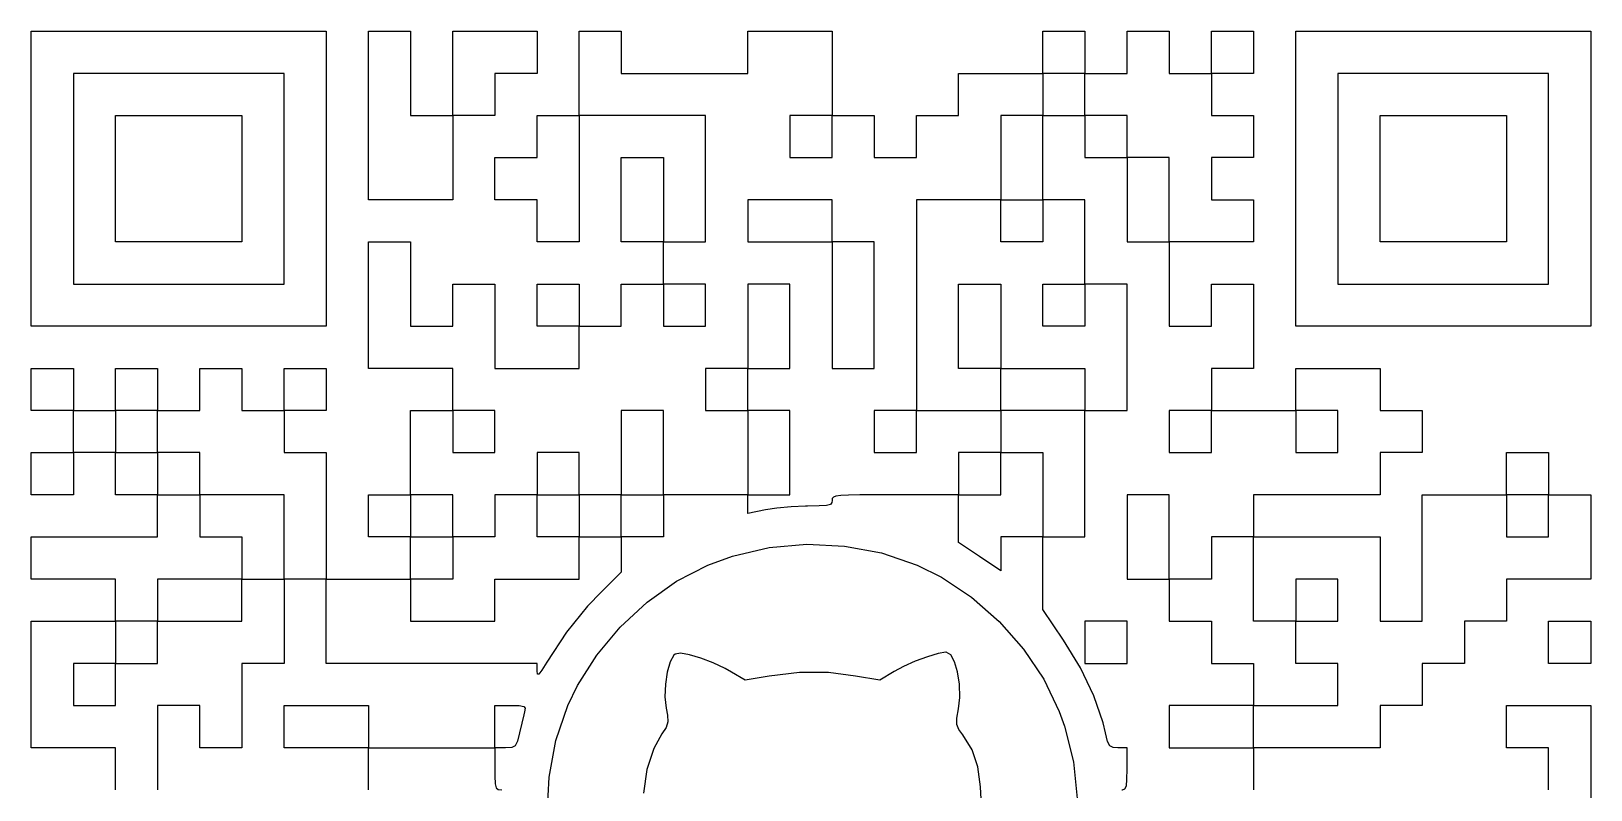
# Model space of a CAD drawing. Extents: x 46.4 to 82.7, y -157.5 to -82.3.
# Drawn here: x 56.18 to 72.62, y -90.28 to -82.28 of the extents above; entities that cross this region are included whole.
import ezdxf

# ---------------------------------------------------------------- set-up
doc = ezdxf.new("R2010")
doc.units = 0
doc.layers.add('BLACK', color=7, linetype='CONTINUOUS')

msp = doc.modelspace()

# ---------------------------------------------------------------- linework, layer by layer
at = {"layer": 'BLACK', "linetype": 'CONTINUOUS'}
for p, q in [((56.17538, -83.831388), (56.17538, -82.275379)), ((56.17538, -82.275379), (57.731389, -82.275379)), ((57.731389, -82.275379), (59.287398, -82.275379)), ((59.287398, -82.275379), (59.287398, -83.831388)), ((59.731972, -83.164527), (59.731972, -82.275379)), ((59.731972, -82.275379), (59.954259, -82.275379)), ((59.954259, -82.275379), (60.176546, -82.275379)), ((60.176546, -82.275379), (60.176546, -82.719953)), ((60.621121, -82.719953), (60.621121, -82.275379)), ((60.621121, -82.275379), (61.065695, -82.275379)), ((61.065695, -82.275379), (61.510269, -82.275379)), ((61.510269, -82.275379), (61.510269, -82.497666)), ((61.954843, -82.719953), (61.954843, -82.275379)), ((61.954843, -82.275379), (62.17713, -82.275379)), ((62.17713, -82.275379), (62.399417, -82.275379)), ((62.399417, -82.275379), (62.399417, -82.497666)), ((63.733139, -82.497666), (63.733139, -82.275379)), ((63.733139, -82.275379), (64.177713, -82.275379)), ((64.177713, -82.275379), (64.622287, -82.275379)), ((64.622287, -82.275379), (64.622287, -82.719953)), ((66.845158, -82.497666), (66.845158, -82.275379)), ((66.845158, -82.275379), (67.067445, -82.275379)), ((67.067445, -82.275379), (67.289732, -82.275379)), ((67.289732, -82.275379), (67.289732, -82.497666)), ((67.734306, -82.497666), (67.734306, -82.275379)), ((67.734306, -82.275379), (67.956593, -82.275379)), ((67.956593, -82.275379), (68.17888, -82.275379)), ((68.17888, -82.275379), (68.17888, -82.497666)), ((68.623454, -82.497666), (68.623454, -82.275379)), ((68.623454, -82.275379), (68.845741, -82.275379)), ((68.845741, -82.275379), (69.068028, -82.275379)), ((69.068028, -82.275379), (69.068028, -82.497666)), ((69.512602, -83.831388), (69.512602, -82.275379)), ((69.512602, -82.275379), (71.068612, -82.275379)), ((71.068612, -82.275379), (72.624621, -82.275379)), ((72.624621, -82.275379), (72.624621, -83.831388)), ((61.510269, -82.497666), (61.510269, -82.719953)), ((62.399417, -82.497666), (62.399417, -82.719953)), ((63.733139, -82.719953), (63.733139, -82.497666)), ((66.845158, -82.719953), (66.845158, -82.497666)), ((67.289732, -82.497666), (67.289732, -82.719953)), ((67.734306, -82.719953), (67.734306, -82.497666)), ((68.17888, -82.497666), (68.17888, -82.719953)), ((68.623454, -82.719953), (68.623454, -82.497666)), ((69.068028, -82.497666), (69.068028, -82.719953)), ((57.731389, -82.719953), (56.619954, -82.719953)), ((56.619954, -82.719953), (56.619954, -83.831388)), ((58.842824, -82.719953), (57.731389, -82.719953)), ((58.842824, -83.831388), (58.842824, -82.719953)), ((60.176546, -82.719953), (60.176546, -83.164527)), ((60.621121, -83.164527), (60.621121, -82.719953)), ((61.287982, -82.719953), (61.065695, -82.719953)), ((61.065695, -82.719953), (61.065695, -82.94224)), ((61.510269, -82.719953), (61.287982, -82.719953)), ((61.954843, -83.164527), (61.954843, -82.719953)), ((62.399417, -82.719953), (63.066278, -82.719953)), ((63.066278, -82.719953), (63.733139, -82.719953)), ((64.622287, -82.719953), (64.622287, -83.164527)), ((65.95601, -82.94224), (65.95601, -82.719953)), ((65.95601, -82.719953), (66.400584, -82.719953)), ((66.400584, -82.719953), (66.845158, -82.719953)), ((67.067445, -82.719953), (66.845158, -82.719953)), ((66.845158, -82.719953), (66.845158, -82.94224)), ((67.289732, -82.719953), (67.067445, -82.719953)), ((67.289732, -82.94224), (67.289732, -82.719953)), ((67.289732, -82.719953), (67.512019, -82.719953)), ((67.512019, -82.719953), (67.734306, -82.719953)), ((68.17888, -82.719953), (68.401167, -82.719953)), ((68.401167, -82.719953), (68.623454, -82.719953)), ((68.845741, -82.719953), (68.623454, -82.719953)), ((68.623454, -82.719953), (68.623454, -82.94224)), ((69.068028, -82.719953), (68.845741, -82.719953)), ((71.068612, -82.719953), (69.957177, -82.719953)), ((69.957177, -82.719953), (69.957177, -83.831388)), ((72.180047, -82.719953), (71.068612, -82.719953)), ((72.180047, -83.831388), (72.180047, -82.719953)), ((61.065695, -82.94224), (61.065695, -83.164527)), ((65.95601, -83.164527), (65.95601, -82.94224)), ((66.845158, -82.94224), (66.845158, -83.164527)), ((67.289732, -83.164527), (67.289732, -82.94224)), ((68.623454, -82.94224), (68.623454, -83.164527)), ((57.064528, -83.831388), (57.064528, -83.164527)), ((57.064528, -83.164527), (57.731389, -83.164527)), ((57.731389, -83.164527), (58.39825, -83.164527)), ((58.39825, -83.164527), (58.39825, -83.831388)), ((59.731972, -84.053675), (59.731972, -83.164527)), ((60.176546, -83.164527), (60.398833, -83.164527)), ((60.398833, -83.164527), (60.621121, -83.164527)), ((60.843408, -83.164527), (60.621121, -83.164527)), ((60.621121, -83.164527), (60.621121, -83.609101)), ((61.065695, -83.164527), (60.843408, -83.164527)), ((61.510269, -83.386814), (61.510269, -83.164527)), ((61.510269, -83.164527), (61.732556, -83.164527)), ((61.732556, -83.164527), (61.954843, -83.164527)), ((62.621704, -83.164527), (61.954843, -83.164527)), ((61.954843, -83.164527), (61.954843, -83.831388)), ((63.288565, -83.164527), (62.621704, -83.164527)), ((63.288565, -83.831388), (63.288565, -83.164527)), ((64.4, -83.164527), (64.177713, -83.164527)), ((64.177713, -83.164527), (64.177713, -83.386814)), ((64.622287, -83.164527), (64.4, -83.164527)), ((64.622287, -83.386814), (64.622287, -83.164527)), ((64.622287, -83.164527), (64.844574, -83.164527)), ((64.844574, -83.164527), (65.066861, -83.164527)), ((65.066861, -83.164527), (65.066861, -83.386814)), ((65.511436, -83.386814), (65.511436, -83.164527)), ((65.511436, -83.164527), (65.733723, -83.164527)), ((65.733723, -83.164527), (65.95601, -83.164527)), ((66.622871, -83.164527), (66.400584, -83.164527)), ((66.400584, -83.164527), (66.400584, -83.609101)), ((66.845158, -83.164527), (66.622871, -83.164527)), ((66.845158, -83.609101), (66.845158, -83.164527)), ((66.845158, -83.164527), (67.067445, -83.164527)), ((67.067445, -83.164527), (67.289732, -83.164527)), ((67.512019, -83.164527), (67.289732, -83.164527)), ((67.289732, -83.164527), (67.289732, -83.386814)), ((67.734306, -83.164527), (67.512019, -83.164527)), ((67.734306, -83.386814), (67.734306, -83.164527)), ((68.623454, -83.164527), (68.845741, -83.164527)), ((68.845741, -83.164527), (69.068028, -83.164527)), ((69.068028, -83.164527), (69.068028, -83.386814)), ((70.401751, -83.831388), (70.401751, -83.164527)), ((70.401751, -83.164527), (71.068612, -83.164527)), ((71.068612, -83.164527), (71.735473, -83.164527)), ((71.735473, -83.164527), (71.735473, -83.831388)), ((61.510269, -83.609101), (61.510269, -83.386814)), ((64.177713, -83.386814), (64.177713, -83.609101)), ((64.622287, -83.609101), (64.622287, -83.386814)), ((65.066861, -83.386814), (65.066861, -83.609101)), ((65.511436, -83.609101), (65.511436, -83.386814)), ((67.289732, -83.386814), (67.289732, -83.609101)), ((67.734306, -83.609101), (67.734306, -83.386814)), ((69.068028, -83.386814), (69.068028, -83.609101)), ((60.621121, -83.609101), (60.621121, -84.053675)), ((61.065695, -83.831388), (61.065695, -83.609101)), ((61.065695, -83.609101), (61.287982, -83.609101)), ((61.287982, -83.609101), (61.510269, -83.609101)), ((62.399417, -84.053675), (62.399417, -83.609101)), ((62.399417, -83.609101), (62.621704, -83.609101)), ((62.621704, -83.609101), (62.843991, -83.609101)), ((62.843991, -83.609101), (62.843991, -84.053675)), ((64.177713, -83.609101), (64.4, -83.609101)), ((64.4, -83.609101), (64.622287, -83.609101)), ((65.066861, -83.609101), (65.289149, -83.609101)), ((65.289149, -83.609101), (65.511436, -83.609101)), ((66.400584, -83.609101), (66.400584, -84.053675)), ((66.845158, -84.053675), (66.845158, -83.609101)), ((67.289732, -83.609101), (67.512019, -83.609101)), ((67.512019, -83.609101), (67.734306, -83.609101)), ((67.956593, -83.609101), (67.734306, -83.609101)), ((67.734306, -83.609101), (67.734306, -84.053675)), ((68.17888, -83.609101), (67.956593, -83.609101)), ((68.17888, -84.053675), (68.17888, -83.609101)), ((68.845741, -83.609101), (68.623454, -83.609101)), ((68.623454, -83.609101), (68.623454, -83.831388)), ((69.068028, -83.609101), (68.845741, -83.609101)), ((56.17538, -85.387398), (56.17538, -83.831388)), ((56.619954, -83.831388), (56.619954, -84.942823)), ((57.064528, -84.498249), (57.064528, -83.831388)), ((58.39825, -83.831388), (58.39825, -84.498249)), ((58.842824, -84.942823), (58.842824, -83.831388)), ((59.287398, -83.831388), (59.287398, -85.387398)), ((61.065695, -84.053675), (61.065695, -83.831388)), ((61.954843, -83.831388), (61.954843, -84.498249)), ((63.288565, -84.498249), (63.288565, -83.831388)), ((68.623454, -83.831388), (68.623454, -84.053675)), ((69.512602, -85.387398), (69.512602, -83.831388)), ((69.957177, -83.831388), (69.957177, -84.942823)), ((70.401751, -84.498249), (70.401751, -83.831388)), ((71.735473, -83.831388), (71.735473, -84.498249)), ((72.180047, -84.942823), (72.180047, -83.831388)), ((72.624621, -83.831388), (72.624621, -85.387398)), ((60.176546, -84.053675), (59.731972, -84.053675)), ((60.621121, -84.053675), (60.176546, -84.053675)), ((61.287982, -84.053675), (61.065695, -84.053675)), ((61.510269, -84.053675), (61.287982, -84.053675)), ((61.510269, -84.275962), (61.510269, -84.053675)), ((62.399417, -84.498249), (62.399417, -84.053675)), ((62.843991, -84.053675), (62.843991, -84.498249)), ((64.177713, -84.053675), (63.733139, -84.053675)), ((63.733139, -84.053675), (63.733139, -84.275962)), ((64.622287, -84.053675), (64.177713, -84.053675)), ((64.622287, -84.275962), (64.622287, -84.053675)), ((65.95601, -84.053675), (65.511436, -84.053675)), ((65.511436, -84.053675), (65.511436, -84.498249)), ((66.400584, -84.053675), (65.95601, -84.053675)), ((66.400584, -84.275962), (66.400584, -84.053675)), ((66.400584, -84.053675), (66.622871, -84.053675)), ((66.622871, -84.053675), (66.845158, -84.053675)), ((67.067445, -84.053675), (66.845158, -84.053675)), ((66.845158, -84.053675), (66.845158, -84.275962)), ((67.289732, -84.053675), (67.067445, -84.053675)), ((67.289732, -84.498249), (67.289732, -84.053675)), ((67.734306, -84.053675), (67.734306, -84.498249)), ((68.17888, -84.498249), (68.17888, -84.053675)), ((68.623454, -84.053675), (68.845741, -84.053675)), ((68.845741, -84.053675), (69.068028, -84.053675)), ((69.068028, -84.053675), (69.068028, -84.275962)), ((61.510269, -84.498249), (61.510269, -84.275962)), ((63.733139, -84.275962), (63.733139, -84.498249)), ((64.622287, -84.498249), (64.622287, -84.275962)), ((66.400584, -84.498249), (66.400584, -84.275962)), ((66.845158, -84.275962), (66.845158, -84.498249)), ((69.068028, -84.275962), (69.068028, -84.498249)), ((57.731389, -84.498249), (57.064528, -84.498249)), ((58.39825, -84.498249), (57.731389, -84.498249)), ((59.731972, -85.165111), (59.731972, -84.498249)), ((59.731972, -84.498249), (59.954259, -84.498249)), ((59.954259, -84.498249), (60.176546, -84.498249)), ((60.176546, -84.498249), (60.176546, -84.942823)), ((61.732556, -84.498249), (61.510269, -84.498249)), ((61.954843, -84.498249), (61.732556, -84.498249)), ((62.621704, -84.498249), (62.399417, -84.498249)), ((62.843991, -84.498249), (62.621704, -84.498249)), ((62.843991, -84.720536), (62.843991, -84.498249)), ((62.843991, -84.498249), (63.066278, -84.498249)), ((63.066278, -84.498249), (63.288565, -84.498249)), ((63.733139, -84.498249), (64.177713, -84.498249)), ((64.177713, -84.498249), (64.622287, -84.498249)), ((64.844574, -84.498249), (64.622287, -84.498249)), ((64.622287, -84.498249), (64.622287, -85.165111)), ((65.066861, -84.498249), (64.844574, -84.498249)), ((65.066861, -85.165111), (65.066861, -84.498249)), ((65.511436, -84.498249), (65.511436, -85.165111)), ((66.622871, -84.498249), (66.400584, -84.498249)), ((66.845158, -84.498249), (66.622871, -84.498249)), ((67.289732, -84.942823), (67.289732, -84.498249)), ((67.734306, -84.498249), (67.956593, -84.498249)), ((67.956593, -84.498249), (68.17888, -84.498249)), ((68.623454, -84.498249), (68.17888, -84.498249)), ((68.17888, -84.498249), (68.17888, -84.942823)), ((69.068028, -84.498249), (68.623454, -84.498249)), ((71.068612, -84.498249), (70.401751, -84.498249)), ((71.735473, -84.498249), (71.068612, -84.498249)), ((62.843991, -84.942823), (62.843991, -84.720536)), ((56.619954, -84.942823), (57.731389, -84.942823)), ((57.731389, -84.942823), (58.842824, -84.942823)), ((60.176546, -84.942823), (60.176546, -85.387398)), ((60.621121, -85.165111), (60.621121, -84.942823)), ((60.621121, -84.942823), (60.843408, -84.942823)), ((60.843408, -84.942823), (61.065695, -84.942823)), ((61.065695, -84.942823), (61.065695, -85.387398)), ((61.510269, -85.165111), (61.510269, -84.942823)), ((61.510269, -84.942823), (61.732556, -84.942823)), ((61.732556, -84.942823), (61.954843, -84.942823)), ((61.954843, -84.942823), (61.954843, -85.165111)), ((62.399417, -85.165111), (62.399417, -84.942823)), ((62.399417, -84.942823), (62.621704, -84.942823)), ((62.621704, -84.942823), (62.843991, -84.942823)), ((62.843991, -84.942823), (62.843991, -85.165111)), ((63.066278, -84.942823), (62.843991, -84.942823)), ((63.288565, -84.942823), (63.066278, -84.942823)), ((63.288565, -85.165111), (63.288565, -84.942823)), ((63.955426, -84.942823), (63.733139, -84.942823)), ((63.733139, -84.942823), (63.733139, -85.387398)), ((64.177713, -84.942823), (63.955426, -84.942823)), ((64.177713, -85.387398), (64.177713, -84.942823)), ((65.95601, -85.387398), (65.95601, -84.942823)), ((65.95601, -84.942823), (66.178297, -84.942823)), ((66.178297, -84.942823), (66.400584, -84.942823)), ((66.400584, -84.942823), (66.400584, -85.387398)), ((66.845158, -85.165111), (66.845158, -84.942823)), ((66.845158, -84.942823), (67.067445, -84.942823)), ((67.067445, -84.942823), (67.289732, -84.942823)), ((67.512019, -84.942823), (67.289732, -84.942823)), ((67.289732, -84.942823), (67.289732, -85.165111)), ((67.734306, -84.942823), (67.512019, -84.942823)), ((67.734306, -85.609685), (67.734306, -84.942823)), ((68.17888, -84.942823), (68.17888, -85.387398)), ((68.623454, -85.165111), (68.623454, -84.942823)), ((68.623454, -84.942823), (68.845741, -84.942823)), ((68.845741, -84.942823), (69.068028, -84.942823)), ((69.068028, -84.942823), (69.068028, -85.387398)), ((69.957177, -84.942823), (71.068612, -84.942823)), ((71.068612, -84.942823), (72.180047, -84.942823)), ((59.731972, -85.831972), (59.731972, -85.165111)), ((60.621121, -85.387398), (60.621121, -85.165111)), ((61.510269, -85.387398), (61.510269, -85.165111)), ((61.954843, -85.165111), (61.954843, -85.387398)), ((62.399417, -85.387398), (62.399417, -85.165111)), ((62.843991, -85.165111), (62.843991, -85.387398)), ((63.288565, -85.387398), (63.288565, -85.165111)), ((64.622287, -85.165111), (64.622287, -85.387398)), ((65.066861, -85.831972), (65.066861, -85.165111)), ((65.511436, -85.165111), (65.511436, -86.276546)), ((66.845158, -85.387398), (66.845158, -85.165111)), ((67.289732, -85.165111), (67.289732, -85.387398)), ((68.623454, -85.387398), (68.623454, -85.165111)), ((57.731389, -85.387398), (56.17538, -85.387398)), ((59.287398, -85.387398), (57.731389, -85.387398)), ((60.176546, -85.387398), (60.398833, -85.387398)), ((60.398833, -85.387398), (60.621121, -85.387398)), ((61.065695, -85.387398), (61.065695, -85.831972)), ((61.732556, -85.387398), (61.510269, -85.387398)), ((61.954843, -85.387398), (61.732556, -85.387398)), ((61.954843, -85.609685), (61.954843, -85.387398)), ((61.954843, -85.387398), (62.17713, -85.387398)), ((62.17713, -85.387398), (62.399417, -85.387398)), ((62.843991, -85.387398), (63.066278, -85.387398)), ((63.066278, -85.387398), (63.288565, -85.387398)), ((63.733139, -85.387398), (63.733139, -85.831972)), ((64.177713, -85.831972), (64.177713, -85.387398)), ((64.622287, -85.387398), (64.622287, -85.831972)), ((65.95601, -85.831972), (65.95601, -85.387398)), ((66.400584, -85.387398), (66.400584, -85.831972)), ((67.067445, -85.387398), (66.845158, -85.387398)), ((67.289732, -85.387398), (67.067445, -85.387398)), ((68.17888, -85.387398), (68.401167, -85.387398)), ((68.401167, -85.387398), (68.623454, -85.387398)), ((69.068028, -85.387398), (69.068028, -85.831972)), ((71.068612, -85.387398), (69.512602, -85.387398)), ((72.624621, -85.387398), (71.068612, -85.387398)), ((61.954843, -85.831972), (61.954843, -85.609685)), ((67.734306, -86.276546), (67.734306, -85.609685)), ((56.17538, -86.054259), (56.17538, -85.831972)), ((56.17538, -85.831972), (56.397667, -85.831972)), ((56.397667, -85.831972), (56.619954, -85.831972)), ((56.619954, -85.831972), (56.619954, -86.054259)), ((57.064528, -86.054259), (57.064528, -85.831972)), ((57.064528, -85.831972), (57.286815, -85.831972)), ((57.286815, -85.831972), (57.509102, -85.831972)), ((57.509102, -85.831972), (57.509102, -86.054259)), ((57.953676, -86.054259), (57.953676, -85.831972)), ((57.953676, -85.831972), (58.175963, -85.831972)), ((58.175963, -85.831972), (58.39825, -85.831972)), ((58.39825, -85.831972), (58.39825, -86.054259)), ((58.842824, -86.054259), (58.842824, -85.831972)), ((58.842824, -85.831972), (59.065111, -85.831972)), ((59.065111, -85.831972), (59.287398, -85.831972)), ((59.287398, -85.831972), (59.287398, -86.054259)), ((60.176546, -85.831972), (59.731972, -85.831972)), ((60.621121, -85.831972), (60.176546, -85.831972)), ((60.621121, -86.054259), (60.621121, -85.831972)), ((61.065695, -85.831972), (61.510269, -85.831972)), ((61.510269, -85.831972), (61.954843, -85.831972)), ((63.510852, -85.831972), (63.288565, -85.831972)), ((63.288565, -85.831972), (63.288565, -86.054259)), ((63.733139, -85.831972), (63.510852, -85.831972)), ((63.733139, -86.054259), (63.733139, -85.831972)), ((63.733139, -85.831972), (63.955426, -85.831972)), ((63.955426, -85.831972), (64.177713, -85.831972)), ((64.622287, -85.831972), (64.844574, -85.831972)), ((64.844574, -85.831972), (65.066861, -85.831972)), ((66.178297, -85.831972), (65.95601, -85.831972)), ((66.400584, -85.831972), (66.178297, -85.831972)), ((66.400584, -86.054259), (66.400584, -85.831972)), ((66.400584, -85.831972), (66.845158, -85.831972)), ((66.845158, -85.831972), (67.289732, -85.831972)), ((67.289732, -85.831972), (67.289732, -86.054259)), ((68.845741, -85.831972), (68.623454, -85.831972)), ((68.623454, -85.831972), (68.623454, -86.054259)), ((69.068028, -85.831972), (68.845741, -85.831972)), ((69.512602, -86.054259), (69.512602, -85.831972)), ((69.512602, -85.831972), (69.957177, -85.831972)), ((69.957177, -85.831972), (70.401751, -85.831972)), ((70.401751, -85.831972), (70.401751, -86.054259)), ((56.17538, -86.276546), (56.17538, -86.054259)), ((56.619954, -86.054259), (56.619954, -86.276546)), ((57.064528, -86.276546), (57.064528, -86.054259)), ((57.509102, -86.054259), (57.509102, -86.276546)), ((57.953676, -86.276546), (57.953676, -86.054259)), ((58.39825, -86.054259), (58.39825, -86.276546)), ((58.842824, -86.276546), (58.842824, -86.054259)), ((59.287398, -86.054259), (59.287398, -86.276546)), ((60.621121, -86.276546), (60.621121, -86.054259)), ((63.288565, -86.054259), (63.288565, -86.276546)), ((63.733139, -86.276546), (63.733139, -86.054259)), ((66.400584, -86.276546), (66.400584, -86.054259)), ((67.289732, -86.054259), (67.289732, -86.276546)), ((68.623454, -86.054259), (68.623454, -86.276546)), ((69.512602, -86.276546), (69.512602, -86.054259)), ((70.401751, -86.054259), (70.401751, -86.276546)), ((56.397667, -86.276546), (56.17538, -86.276546)), ((56.619954, -86.276546), (56.397667, -86.276546)), ((56.619954, -86.498833), (56.619954, -86.276546)), ((56.619954, -86.276546), (56.842241, -86.276546)), ((56.842241, -86.276546), (57.064528, -86.276546)), ((57.286815, -86.276546), (57.064528, -86.276546)), ((57.064528, -86.276546), (57.064528, -86.498833)), ((57.509102, -86.276546), (57.286815, -86.276546)), ((57.509102, -86.498833), (57.509102, -86.276546)), ((57.509102, -86.276546), (57.731389, -86.276546)), ((57.731389, -86.276546), (57.953676, -86.276546)), ((58.39825, -86.276546), (58.620537, -86.276546)), ((58.620537, -86.276546), (58.842824, -86.276546)), ((59.065111, -86.276546), (58.842824, -86.276546)), ((58.842824, -86.276546), (58.842824, -86.498833)), ((59.287398, -86.276546), (59.065111, -86.276546)), ((60.176546, -86.72112), (60.176546, -86.276546)), ((60.176546, -86.276546), (60.398833, -86.276546)), ((60.398833, -86.276546), (60.621121, -86.276546)), ((60.621121, -86.276546), (60.621121, -86.498833)), ((60.843408, -86.276546), (60.621121, -86.276546)), ((61.065695, -86.276546), (60.843408, -86.276546)), ((61.065695, -86.498833), (61.065695, -86.276546)), ((62.621704, -86.276546), (62.399417, -86.276546)), ((62.399417, -86.276546), (62.399417, -86.72112)), ((62.843991, -86.276546), (62.621704, -86.276546)), ((62.843991, -86.72112), (62.843991, -86.276546)), ((63.288565, -86.276546), (63.510852, -86.276546)), ((63.510852, -86.276546), (63.733139, -86.276546)), ((63.955426, -86.276546), (63.733139, -86.276546)), ((63.733139, -86.276546), (63.733139, -86.72112)), ((64.177713, -86.276546), (63.955426, -86.276546)), ((64.177713, -86.72112), (64.177713, -86.276546)), ((65.289149, -86.276546), (65.066861, -86.276546)), ((65.066861, -86.276546), (65.066861, -86.498833)), ((65.511436, -86.276546), (65.289149, -86.276546)), ((65.511436, -86.498833), (65.511436, -86.276546)), ((65.511436, -86.276546), (65.95601, -86.276546)), ((65.95601, -86.276546), (66.400584, -86.276546)), ((66.400584, -86.276546), (66.400584, -86.498833)), ((66.845158, -86.276546), (66.400584, -86.276546)), ((67.289732, -86.276546), (66.845158, -86.276546)), ((67.289732, -86.943407), (67.289732, -86.276546)), ((67.289732, -86.276546), (67.512019, -86.276546)), ((67.512019, -86.276546), (67.734306, -86.276546)), ((68.401167, -86.276546), (68.17888, -86.276546)), ((68.17888, -86.276546), (68.17888, -86.498833)), ((68.623454, -86.276546), (68.401167, -86.276546)), ((68.623454, -86.276546), (69.068028, -86.276546)), ((68.623454, -86.498833), (68.623454, -86.276546)), ((69.068028, -86.276546), (69.512602, -86.276546)), ((69.734889, -86.276546), (69.512602, -86.276546)), ((69.512602, -86.276546), (69.512602, -86.498833)), ((69.957177, -86.276546), (69.734889, -86.276546)), ((69.957177, -86.498833), (69.957177, -86.276546)), ((70.401751, -86.276546), (70.624038, -86.276546)), ((70.624038, -86.276546), (70.846325, -86.276546)), ((70.846325, -86.276546), (70.846325, -86.498833)), ((56.619954, -86.72112), (56.619954, -86.498833)), ((57.064528, -86.498833), (57.064528, -86.72112)), ((57.509102, -86.72112), (57.509102, -86.498833)), ((58.842824, -86.498833), (58.842824, -86.72112)), ((60.621121, -86.498833), (60.621121, -86.72112)), ((61.065695, -86.72112), (61.065695, -86.498833)), ((65.066861, -86.498833), (65.066861, -86.72112)), ((65.511436, -86.72112), (65.511436, -86.498833)), ((66.400584, -86.498833), (66.400584, -86.72112)), ((68.17888, -86.498833), (68.17888, -86.72112)), ((68.623454, -86.72112), (68.623454, -86.498833)), ((69.512602, -86.498833), (69.512602, -86.72112)), ((69.957177, -86.72112), (69.957177, -86.498833)), ((70.846325, -86.498833), (70.846325, -86.72112)), ((56.17538, -86.943407), (56.17538, -86.72112)), ((56.17538, -86.72112), (56.397667, -86.72112)), ((56.397667, -86.72112), (56.619954, -86.72112)), ((56.842241, -86.72112), (56.619954, -86.72112)), ((56.619954, -86.72112), (56.619954, -86.943407)), ((57.064528, -86.72112), (56.842241, -86.72112)), ((57.064528, -86.943407), (57.064528, -86.72112)), ((57.064528, -86.72112), (57.286815, -86.72112)), ((57.286815, -86.72112), (57.509102, -86.72112)), ((57.731389, -86.72112), (57.509102, -86.72112)), ((57.509102, -86.72112), (57.509102, -86.943407)), ((57.953676, -86.72112), (57.731389, -86.72112)), ((57.953676, -86.943407), (57.953676, -86.72112)), ((58.842824, -86.72112), (59.065111, -86.72112)), ((59.065111, -86.72112), (59.287398, -86.72112)), ((59.287398, -86.72112), (59.287398, -87.165694)), ((60.176546, -87.165694), (60.176546, -86.72112)), ((60.621121, -86.72112), (60.843408, -86.72112)), ((60.843408, -86.72112), (61.065695, -86.72112)), ((61.732556, -86.72112), (61.510269, -86.72112)), ((61.510269, -86.72112), (61.510269, -86.943407)), ((61.954843, -86.72112), (61.732556, -86.72112)), ((61.954843, -86.943407), (61.954843, -86.72112)), ((62.399417, -86.72112), (62.399417, -87.165694)), ((62.843991, -87.165694), (62.843991, -86.72112)), ((63.733139, -86.72112), (63.733139, -87.165694)), ((64.177713, -87.165694), (64.177713, -86.72112)), ((65.066861, -86.72112), (65.289149, -86.72112)), ((65.289149, -86.72112), (65.511436, -86.72112)), ((66.178297, -86.72112), (65.95601, -86.72112)), ((65.95601, -86.72112), (65.95601, -86.943407)), ((66.400584, -86.72112), (66.178297, -86.72112)), ((66.400584, -86.943407), (66.400584, -86.72112)), ((66.400584, -86.72112), (66.622871, -86.72112)), ((66.622871, -86.72112), (66.845158, -86.72112)), ((66.845158, -86.72112), (66.845158, -86.943407)), ((68.17888, -86.72112), (68.401167, -86.72112)), ((68.401167, -86.72112), (68.623454, -86.72112)), ((69.512602, -86.72112), (69.734889, -86.72112)), ((69.734889, -86.72112), (69.957177, -86.72112)), ((70.624038, -86.72112), (70.401751, -86.72112)), ((70.401751, -86.72112), (70.401751, -86.943407)), ((70.846325, -86.72112), (70.624038, -86.72112)), ((71.735473, -86.943407), (71.735473, -86.72112)), ((71.735473, -86.72112), (71.95776, -86.72112)), ((71.95776, -86.72112), (72.180047, -86.72112)), ((72.180047, -86.72112), (72.180047, -86.943407)), ((56.17538, -87.165694), (56.17538, -86.943407)), ((56.619954, -86.943407), (56.619954, -87.165694)), ((57.064528, -87.165694), (57.064528, -86.943407)), ((57.509102, -86.943407), (57.509102, -87.165694)), ((57.953676, -87.165694), (57.953676, -86.943407)), ((61.510269, -86.943407), (61.510269, -87.165694)), ((61.954843, -87.165694), (61.954843, -86.943407)), ((65.95601, -86.943407), (65.95601, -87.165694)), ((66.400584, -87.165694), (66.400584, -86.943407)), ((66.845158, -86.943407), (66.845158, -87.165694)), ((67.289732, -87.610268), (67.289732, -86.943407)), ((70.401751, -86.943407), (70.401751, -87.165694)), ((71.735473, -87.165694), (71.735473, -86.943407)), ((72.180047, -86.943407), (72.180047, -87.165694)), ((56.397667, -87.165694), (56.17538, -87.165694)), ((56.619954, -87.165694), (56.397667, -87.165694)), ((57.286815, -87.165694), (57.064528, -87.165694)), ((57.509102, -87.165694), (57.286815, -87.165694)), ((57.509102, -87.387981), (57.509102, -87.165694)), ((57.509102, -87.165694), (57.731389, -87.165694)), ((57.731389, -87.165694), (57.953676, -87.165694)), ((57.953676, -87.165694), (57.953676, -87.387981)), ((58.39825, -87.165694), (57.953676, -87.165694)), ((58.842824, -87.165694), (58.39825, -87.165694)), ((58.842824, -87.610268), (58.842824, -87.165694)), ((59.287398, -87.165694), (59.287398, -87.387981)), ((59.731972, -87.387981), (59.731972, -87.165694)), ((59.731972, -87.165694), (59.954259, -87.165694)), ((59.954259, -87.165694), (60.176546, -87.165694)), ((60.398833, -87.165694), (60.176546, -87.165694)), ((60.176546, -87.165694), (60.176546, -87.387981)), ((60.621121, -87.165694), (60.398833, -87.165694)), ((60.621121, -87.387981), (60.621121, -87.165694)), ((61.287982, -87.165694), (61.065695, -87.165694)), ((61.065695, -87.165694), (61.065695, -87.387981)), ((61.510269, -87.165694), (61.287982, -87.165694)), ((61.510269, -87.387981), (61.510269, -87.165694)), ((61.510269, -87.165694), (61.732556, -87.165694)), ((61.732556, -87.165694), (61.954843, -87.165694)), ((62.17713, -87.165694), (61.954843, -87.165694)), ((61.954843, -87.165694), (61.954843, -87.387981)), ((62.399417, -87.165694), (62.17713, -87.165694)), ((62.399417, -87.387981), (62.399417, -87.165694)), ((62.399417, -87.165694), (62.621704, -87.165694)), ((62.621704, -87.165694), (62.843991, -87.165694)), ((63.288565, -87.165694), (62.843991, -87.165694)), ((62.843991, -87.165694), (62.843991, -87.387981)), ((63.733139, -87.165694), (63.288565, -87.165694)), ((63.733139, -87.264405), (63.733139, -87.165694)), ((63.733139, -87.165694), (63.955426, -87.165694)), ((63.955426, -87.165694), (64.177713, -87.165694)), ((64.663108, -87.180835), (64.635627, -87.191345)), ((64.71407, -87.173673), (64.663108, -87.180835)), ((64.795715, -87.169218), (64.71407, -87.173673)), ((64.91525, -87.16683), (64.795715, -87.169218)), ((65.079877, -87.165869), (64.91525, -87.16683)), ((65.289149, -87.165694), (65.079877, -87.165869)), ((65.95601, -87.165694), (65.289149, -87.165694)), ((65.95601, -87.165694), (66.178297, -87.165694)), ((65.95601, -87.416716), (65.95601, -87.165694)), ((66.178297, -87.165694), (66.400584, -87.165694)), ((66.845158, -87.165694), (66.845158, -87.610268)), ((67.956593, -87.165694), (67.734306, -87.165694)), ((67.734306, -87.165694), (67.734306, -87.610268)), ((68.17888, -87.165694), (67.956593, -87.165694)), ((68.17888, -87.610268), (68.17888, -87.165694)), ((69.734889, -87.165694), (69.068028, -87.165694)), ((69.068028, -87.165694), (69.068028, -87.387981)), ((70.401751, -87.165694), (69.734889, -87.165694)), ((70.846325, -87.832555), (70.846325, -87.165694)), ((70.846325, -87.165694), (71.290899, -87.165694)), ((71.290899, -87.165694), (71.735473, -87.165694)), ((71.735473, -87.165694), (71.735473, -87.387981)), ((71.95776, -87.165694), (71.735473, -87.165694)), ((72.180047, -87.165694), (71.95776, -87.165694)), ((72.180047, -87.387981), (72.180047, -87.165694)), ((72.180047, -87.165694), (72.402334, -87.165694)), ((72.402334, -87.165694), (72.624621, -87.165694)), ((72.624621, -87.165694), (72.624621, -87.610268)), ((63.733139, -87.363117), (63.733139, -87.264405)), ((63.918378, -87.324299), (63.733139, -87.363117)), ((64.039959, -87.305516), (63.918378, -87.324299)), ((64.191004, -87.291548), (64.039959, -87.305516)), ((64.341742, -87.285036), (64.191004, -87.291548)), ((64.362953, -87.284865), (64.341742, -87.285036)), ((64.487593, -87.283516), (64.362953, -87.284865)), ((64.564399, -87.278436), (64.487593, -87.283516)), ((64.604799, -87.266984), (64.564399, -87.278436)), ((64.620226, -87.246521), (64.604799, -87.266984)), ((64.622287, -87.22497), (64.620226, -87.246521)), ((64.624422, -87.205843), (64.622287, -87.22497)), ((64.635627, -87.191345), (64.624422, -87.205843)), ((57.509102, -87.610268), (57.509102, -87.387981)), ((57.953676, -87.387981), (57.953676, -87.610268)), ((59.287398, -87.387981), (59.287398, -88.054842)), ((59.731972, -87.610268), (59.731972, -87.387981)), ((60.176546, -87.387981), (60.176546, -87.610268)), ((60.621121, -87.610268), (60.621121, -87.387981)), ((61.065695, -87.387981), (61.065695, -87.610268)), ((61.510269, -87.610268), (61.510269, -87.387981)), ((61.954843, -87.387981), (61.954843, -87.610268)), ((62.399417, -87.610268), (62.399417, -87.387981)), ((62.843991, -87.387981), (62.843991, -87.610268)), ((65.95601, -87.667738), (65.95601, -87.416716)), ((69.068028, -87.387981), (69.068028, -87.610268)), ((71.735473, -87.387981), (71.735473, -87.610268)), ((72.180047, -87.610268), (72.180047, -87.387981)), ((56.17538, -87.832555), (56.17538, -87.610268)), ((56.17538, -87.610268), (56.842241, -87.610268)), ((56.842241, -87.610268), (57.509102, -87.610268)), ((57.953676, -87.610268), (58.175963, -87.610268)), ((58.175963, -87.610268), (58.39825, -87.610268)), ((58.39825, -87.610268), (58.39825, -87.832555)), ((58.842824, -88.054842), (58.842824, -87.610268)), ((59.954259, -87.610268), (59.731972, -87.610268)), ((60.176546, -87.610268), (59.954259, -87.610268)), ((60.176546, -87.832555), (60.176546, -87.610268)), ((60.176546, -87.610268), (60.398833, -87.610268)), ((60.398833, -87.610268), (60.621121, -87.610268)), ((60.621121, -87.610268), (60.621121, -87.832555)), ((60.843408, -87.610268), (60.621121, -87.610268)), ((61.065695, -87.610268), (60.843408, -87.610268)), ((61.732556, -87.610268), (61.510269, -87.610268)), ((61.954843, -87.610268), (61.732556, -87.610268)), ((61.954843, -87.832555), (61.954843, -87.610268)), ((61.954843, -87.610268), (62.17713, -87.610268)), ((62.17713, -87.610268), (62.399417, -87.610268)), ((62.399417, -87.610268), (62.399417, -87.796302)), ((62.621704, -87.610268), (62.399417, -87.610268)), ((62.843991, -87.610268), (62.621704, -87.610268)), ((66.178297, -87.817736), (65.95601, -87.667738)), ((66.622871, -87.610268), (66.400584, -87.610268)), ((66.400584, -87.610268), (66.400584, -87.789001)), ((66.845158, -87.610268), (66.622871, -87.610268)), ((66.845158, -87.610268), (67.067445, -87.610268)), ((66.845158, -87.993149), (66.845158, -87.610268)), ((67.067445, -87.610268), (67.289732, -87.610268)), ((67.734306, -87.610268), (67.734306, -88.054842)), ((68.17888, -88.054842), (68.17888, -87.610268)), ((68.845741, -87.610268), (68.623454, -87.610268)), ((68.623454, -87.610268), (68.623454, -87.832555)), ((69.068028, -87.610268), (68.845741, -87.610268)), ((69.068028, -88.054842), (69.068028, -87.610268)), ((69.068028, -87.610268), (69.734889, -87.610268)), ((69.734889, -87.610268), (70.401751, -87.610268)), ((70.401751, -87.610268), (70.401751, -88.054842)), ((71.735473, -87.610268), (71.95776, -87.610268)), ((71.95776, -87.610268), (72.180047, -87.610268)), ((72.624621, -87.610268), (72.624621, -88.054842)), ((56.17538, -88.054842), (56.17538, -87.832555)), ((58.39825, -87.832555), (58.39825, -88.054842)), ((60.176546, -88.054842), (60.176546, -87.832555)), ((60.621121, -87.832555), (60.621121, -88.054842)), ((61.954843, -88.054842), (61.954843, -87.832555)), ((62.399417, -87.796302), (62.399417, -87.982336)), ((63.311594, -87.907451), (63.573191, -87.811848)), ((63.573191, -87.811848), (63.959708, -87.722177)), ((63.959708, -87.722177), (64.355713, -87.686902)), ((64.355713, -87.686902), (64.752944, -87.706023)), ((64.752944, -87.706023), (65.143142, -87.779539)), ((65.143142, -87.779539), (65.518045, -87.907451)), ((66.400584, -87.967734), (66.178297, -87.817736)), ((66.400584, -87.789001), (66.400584, -87.967734)), ((68.623454, -87.832555), (68.623454, -88.054842)), ((70.846325, -88.499416), (70.846325, -87.832555)), ((62.399417, -87.982336), (62.189439, -88.189009)), ((62.98158, -88.078508), (63.311594, -87.907451)), ((65.518045, -87.907451), (65.775872, -88.035604)), ((66.845158, -88.37603), (66.845158, -87.993149)), ((56.619954, -88.054842), (56.17538, -88.054842)), ((57.064528, -88.054842), (56.619954, -88.054842)), ((57.064528, -88.277129), (57.064528, -88.054842)), ((57.953676, -88.054842), (57.509102, -88.054842)), ((57.509102, -88.054842), (57.509102, -88.277129)), ((58.39825, -88.054842), (57.953676, -88.054842)), ((58.39825, -88.054842), (58.620537, -88.054842)), ((58.39825, -88.277129), (58.39825, -88.054842)), ((58.620537, -88.054842), (58.842824, -88.054842)), ((59.065111, -88.054842), (58.842824, -88.054842)), ((58.842824, -88.054842), (58.842824, -88.277129)), ((59.287398, -88.054842), (59.065111, -88.054842)), ((59.287398, -88.054842), (59.731972, -88.054842)), ((59.287398, -88.499416), (59.287398, -88.054842)), ((59.731972, -88.054842), (60.176546, -88.054842)), ((60.398833, -88.054842), (60.176546, -88.054842)), ((60.176546, -88.054842), (60.176546, -88.277129)), ((60.621121, -88.054842), (60.398833, -88.054842)), ((61.065695, -88.277129), (61.065695, -88.054842)), ((61.065695, -88.054842), (61.510269, -88.054842)), ((61.510269, -88.054842), (61.954843, -88.054842)), ((62.670636, -88.299475), (62.98158, -88.078508)), ((65.775872, -88.035604), (66.093324, -88.247186)), ((67.734306, -88.054842), (67.956593, -88.054842)), ((67.956593, -88.054842), (68.17888, -88.054842)), ((68.401167, -88.054842), (68.17888, -88.054842)), ((68.17888, -88.054842), (68.17888, -88.277129)), ((68.623454, -88.054842), (68.401167, -88.054842)), ((69.068028, -88.499416), (69.068028, -88.054842)), ((69.734889, -88.054842), (69.512602, -88.054842)), ((69.512602, -88.054842), (69.512602, -88.277129)), ((69.957177, -88.054842), (69.734889, -88.054842)), ((69.957177, -88.277129), (69.957177, -88.054842)), ((70.401751, -88.054842), (70.401751, -88.499416)), ((72.180047, -88.054842), (71.735473, -88.054842)), ((71.735473, -88.054842), (71.735473, -88.277129)), ((72.624621, -88.054842), (72.180047, -88.054842)), ((57.064528, -88.499416), (57.064528, -88.277129)), ((57.509102, -88.277129), (57.509102, -88.499416)), ((58.39825, -88.499416), (58.39825, -88.277129)), ((58.842824, -88.277129), (58.842824, -88.499416)), ((60.176546, -88.277129), (60.176546, -88.499416)), ((61.065695, -88.499416), (61.065695, -88.277129)), ((62.189439, -88.189009), (62.044316, -88.340755)), ((62.387137, -88.561962), (62.670636, -88.299475)), ((66.093324, -88.247186), (66.384106, -88.502468)), ((68.17888, -88.277129), (68.17888, -88.499416)), ((69.512602, -88.277129), (69.512602, -88.499416)), ((69.957177, -88.499416), (69.957177, -88.277129)), ((71.735473, -88.277129), (71.735473, -88.499416)), ((62.044316, -88.340755), (61.822763, -88.61477)), ((67.062861, -88.698167), (66.845158, -88.37603)), ((56.17538, -89.166277), (56.17538, -88.499416)), ((56.17538, -88.499416), (56.619954, -88.499416)), ((56.619954, -88.499416), (57.064528, -88.499416)), ((57.064528, -88.499416), (57.064528, -88.721703)), ((57.286815, -88.499416), (57.064528, -88.499416)), ((57.509102, -88.499416), (57.286815, -88.499416)), ((57.509102, -88.721703), (57.509102, -88.499416)), ((57.509102, -88.499416), (57.953676, -88.499416)), ((57.953676, -88.499416), (58.39825, -88.499416)), ((58.842824, -88.499416), (58.842824, -88.94399)), ((59.287398, -88.94399), (59.287398, -88.499416)), ((60.176546, -88.499416), (60.621121, -88.499416)), ((60.621121, -88.499416), (61.065695, -88.499416)), ((61.822763, -88.61477), (61.614215, -88.930894)), ((62.139456, -88.857576), (62.387137, -88.561962)), ((66.384106, -88.502468), (66.640442, -88.793456)), ((67.512019, -88.499416), (67.289732, -88.499416)), ((67.289732, -88.499416), (67.289732, -88.721703)), ((67.734306, -88.499416), (67.512019, -88.499416)), ((67.734306, -88.721703), (67.734306, -88.499416)), ((68.17888, -88.499416), (68.401167, -88.499416)), ((68.401167, -88.499416), (68.623454, -88.499416)), ((68.623454, -88.499416), (68.623454, -88.721703)), ((69.290315, -88.499416), (69.068028, -88.499416)), ((69.512602, -88.499416), (69.290315, -88.499416)), ((69.512602, -88.721703), (69.512602, -88.499416)), ((69.512602, -88.499416), (69.734889, -88.499416)), ((69.734889, -88.499416), (69.957177, -88.499416)), ((70.401751, -88.499416), (70.624038, -88.499416)), ((70.624038, -88.499416), (70.846325, -88.499416)), ((71.513186, -88.499416), (71.290899, -88.499416)), ((71.290899, -88.499416), (71.290899, -88.721703)), ((71.735473, -88.499416), (71.513186, -88.499416)), ((72.180047, -88.721703), (72.180047, -88.499416)), ((72.180047, -88.499416), (72.402334, -88.499416)), ((72.402334, -88.499416), (72.624621, -88.499416)), ((72.624621, -88.499416), (72.624621, -88.721703)), ((57.064528, -88.721703), (57.064528, -88.94399)), ((57.509102, -88.94399), (57.509102, -88.721703)), ((65.821182, -88.825478), (65.740952, -88.839407)), ((65.824235, -88.825437), (65.821182, -88.825478)), ((65.873353, -88.852888), (65.824235, -88.825437)), ((66.640442, -88.793456), (66.854558, -89.112155)), ((67.24125, -88.991965), (67.062861, -88.698167)), ((67.289732, -88.721703), (67.289732, -88.94399)), ((67.734306, -88.94399), (67.734306, -88.721703)), ((68.623454, -88.721703), (68.623454, -88.94399)), ((69.512602, -88.94399), (69.512602, -88.721703)), ((71.290899, -88.721703), (71.290899, -88.94399)), ((72.180047, -88.94399), (72.180047, -88.721703)), ((72.624621, -88.721703), (72.624621, -88.94399)), ((56.842241, -88.94399), (56.619954, -88.94399)), ((56.619954, -88.94399), (56.619954, -89.166277)), ((57.064528, -88.94399), (56.842241, -88.94399)), ((57.064528, -88.94399), (57.286815, -88.94399)), ((57.064528, -89.166277), (57.064528, -88.94399)), ((57.286815, -88.94399), (57.509102, -88.94399)), ((58.620537, -88.94399), (58.39825, -88.94399)), ((58.39825, -88.94399), (58.39825, -89.166277)), ((58.842824, -88.94399), (58.620537, -88.94399)), ((60.398833, -88.94399), (59.287398, -88.94399)), ((61.510269, -88.94399), (60.398833, -88.94399)), ((61.510269, -89.023752), (61.510269, -88.94399)), ((61.614215, -88.930894), (61.560829, -89.016893)), ((61.93597, -89.177924), (62.139456, -88.857576)), ((62.913684, -88.927856), (62.883502, -89.035278)), ((62.952482, -88.857634), (62.913684, -88.927856)), ((62.966734, -88.845412), (62.952482, -88.857634)), ((63.024108, -88.837646), (62.966734, -88.845412)), ((63.119742, -88.853378), (63.024108, -88.837646)), ((63.239624, -88.888151), (63.119742, -88.853378)), ((63.369743, -88.937512), (63.239624, -88.888151)), ((63.496087, -88.997004), (63.369743, -88.937512)), ((65.376594, -88.975449), (65.275651, -89.029276)), ((65.500138, -88.921274), (65.376594, -88.975449)), ((65.627764, -88.873633), (65.500138, -88.921274)), ((65.740952, -88.839407), (65.627764, -88.873633)), ((65.915038, -88.926863), (65.873353, -88.852888)), ((65.946543, -89.034797), (65.915038, -88.926863)), ((67.289732, -88.94399), (67.512019, -88.94399)), ((67.512019, -88.94399), (67.734306, -88.94399)), ((68.623454, -88.94399), (68.845741, -88.94399)), ((68.845741, -88.94399), (69.068028, -88.94399)), ((69.068028, -88.94399), (69.068028, -89.166277)), ((69.734889, -88.94399), (69.512602, -88.94399)), ((69.957177, -88.94399), (69.734889, -88.94399)), ((69.957177, -89.166277), (69.957177, -88.94399)), ((71.068612, -88.94399), (70.846325, -88.94399)), ((70.846325, -88.94399), (70.846325, -89.166277)), ((71.290899, -88.94399), (71.068612, -88.94399)), ((72.402334, -88.94399), (72.180047, -88.94399)), ((72.624621, -88.94399), (72.402334, -88.94399)), ((61.513926, -89.059418), (61.510269, -89.023752)), ((61.528818, -89.058884), (61.513926, -89.059418)), ((61.560829, -89.016893), (61.528818, -89.058884)), ((62.883502, -89.035278), (62.864665, -89.163467)), ((63.563258, -89.035097), (63.496087, -88.997004)), ((63.704579, -89.121935), (63.563258, -89.035097)), ((63.959848, -89.07742), (63.704579, -89.121935)), ((64.279223, -89.039125), (63.959848, -89.07742)), ((64.585329, -89.041421), (64.279223, -89.039125)), ((64.869791, -89.07742), (64.585329, -89.041421)), ((65.12506, -89.121935), (64.869791, -89.07742)), ((65.275651, -89.029276), (65.12506, -89.121935)), ((65.965126, -89.164121), (65.946543, -89.034797)), ((66.854558, -89.112155), (67.018679, -89.450569)), ((67.382626, -89.287754), (67.24125, -88.991965)), ((56.17538, -89.833139), (56.17538, -89.166277)), ((56.619954, -89.166277), (56.619954, -89.388564)), ((57.064528, -89.388564), (57.064528, -89.166277)), ((58.39825, -89.166277), (58.39825, -89.388564)), ((61.834806, -89.387323), (61.93597, -89.177924)), ((62.864665, -89.163467), (62.8599, -89.29599)), ((62.8599, -89.29599), (62.871936, -89.416413)), ((65.954958, -89.424002), (65.968041, -89.302271)), ((65.968041, -89.302271), (65.965126, -89.164121)), ((67.480991, -89.572295), (67.382626, -89.287754)), ((69.068028, -89.166277), (69.068028, -89.388564)), ((69.957177, -89.388564), (69.957177, -89.166277)), ((70.846325, -89.166277), (70.846325, -89.388564)), ((56.619954, -89.388564), (56.842241, -89.388564)), ((56.842241, -89.388564), (57.064528, -89.388564)), ((57.731389, -89.388564), (57.509102, -89.388564)), ((57.509102, -89.388564), (57.509102, -89.833139)), ((57.953676, -89.388564), (57.731389, -89.388564)), ((57.953676, -89.610851), (57.953676, -89.388564)), ((58.39825, -89.388564), (58.39825, -89.833139)), ((58.842824, -89.610851), (58.842824, -89.388564)), ((58.842824, -89.388564), (59.287398, -89.388564)), ((59.287398, -89.388564), (59.731972, -89.388564)), ((59.731972, -89.388564), (59.731972, -89.610851)), ((61.065695, -89.610851), (61.065695, -89.388564)), ((61.065695, -89.388564), (61.232162, -89.388564)), ((61.232162, -89.388564), (61.32037, -89.389821)), ((61.32037, -89.389821), (61.370891, -89.397547)), ((61.379189, -89.455251), (61.3704, -89.48766)), ((61.370891, -89.397547), (61.386303, -89.417454)), ((61.386303, -89.417454), (61.379189, -89.455251)), ((61.709291, -89.756278), (61.834806, -89.387323)), ((62.871936, -89.416413), (62.885335, -89.491424)), ((65.93916, -89.523461), (65.954958, -89.424002)), ((67.018679, -89.450569), (67.07395, -89.604623)), ((68.623454, -89.388564), (68.17888, -89.388564)), ((68.17888, -89.388564), (68.17888, -89.610851)), ((69.068028, -89.388564), (68.623454, -89.388564)), ((69.068028, -89.388564), (69.512602, -89.388564)), ((69.068028, -89.610851), (69.068028, -89.388564)), ((69.512602, -89.388564), (69.957177, -89.388564)), ((70.624038, -89.388564), (70.401751, -89.388564)), ((70.401751, -89.388564), (70.401751, -89.610851)), ((70.846325, -89.388564), (70.624038, -89.388564)), ((71.735473, -89.610851), (71.735473, -89.388564)), ((71.735473, -89.388564), (72.180047, -89.388564)), ((72.180047, -89.388564), (72.624621, -89.388564)), ((72.624621, -89.388564), (72.624621, -90.055426)), ((57.953676, -89.833139), (57.953676, -89.610851)), ((58.842824, -89.833139), (58.842824, -89.610851)), ((59.731972, -89.610851), (59.731972, -89.833139)), ((61.065695, -89.833139), (61.065695, -89.610851)), ((61.348737, -89.575313), (61.325157, -89.677538)), ((61.3704, -89.48766), (61.348737, -89.575313)), ((62.870865, -89.618725), (62.827897, -89.686787)), ((62.88864, -89.56202), (62.870865, -89.618725)), ((62.885335, -89.491424), (62.88864, -89.56202)), ((65.939544, -89.587756), (65.93916, -89.523461)), ((65.959965, -89.639706), (65.939544, -89.587756)), ((66.001306, -89.698231), (65.959965, -89.639706)), ((67.07395, -89.604623), (67.167069, -89.981574)), ((67.506309, -89.676928), (67.480991, -89.572295)), ((68.17888, -89.610851), (68.17888, -89.833139)), ((69.068028, -89.833139), (69.068028, -89.610851)), ((70.401751, -89.610851), (70.401751, -89.833139)), ((71.735473, -89.833139), (71.735473, -89.610851)), ((61.303692, -89.765952), (61.280865, -89.812899)), ((61.325157, -89.677538), (61.303692, -89.765952)), ((61.636754, -90.142556), (61.709291, -89.756278)), ((62.827897, -89.686787), (62.742457, -89.841489)), ((66.098695, -89.856849), (66.001306, -89.698231)), ((67.527497, -89.767164), (67.506309, -89.676928)), ((67.550061, -89.813606), (67.527497, -89.767164)), ((56.619954, -89.833139), (56.17538, -89.833139)), ((57.064528, -89.833139), (56.619954, -89.833139)), ((57.064528, -90.277713), (57.064528, -89.833139)), ((57.509102, -89.833139), (57.509102, -90.277713)), ((58.175963, -89.833139), (57.953676, -89.833139)), ((58.39825, -89.833139), (58.175963, -89.833139)), ((59.287398, -89.833139), (58.842824, -89.833139)), ((59.731972, -89.833139), (59.287398, -89.833139)), ((59.731972, -90.055426), (59.731972, -89.833139)), ((59.731972, -89.833139), (60.398833, -89.833139)), ((60.398833, -89.833139), (61.065695, -89.833139)), ((61.178129, -89.833139), (61.065695, -89.833139)), ((61.065695, -89.833139), (61.065695, -90.055426)), ((61.243556, -89.830484), (61.178129, -89.833139)), ((61.280865, -89.812899), (61.243556, -89.830484)), ((62.742457, -89.841489), (62.669858, -90.064869)), ((66.160175, -90.035698), (66.098695, -89.856849)), ((67.586107, -89.830757), (67.550061, -89.813606)), ((67.63669, -89.833139), (67.586107, -89.830757)), ((67.734306, -89.833139), (67.63669, -89.833139)), ((67.734306, -90.055426), (67.734306, -89.833139)), ((68.17888, -89.833139), (68.623454, -89.833139)), ((68.623454, -89.833139), (69.068028, -89.833139)), ((69.734889, -89.833139), (69.068028, -89.833139)), ((69.068028, -89.833139), (69.068028, -90.055426)), ((70.401751, -89.833139), (69.734889, -89.833139)), ((71.95776, -89.833139), (71.735473, -89.833139)), ((72.180047, -89.833139), (71.95776, -89.833139)), ((72.180047, -90.277713), (72.180047, -89.833139)), ((59.731972, -90.277713), (59.731972, -90.055426)), ((61.065695, -90.055426), (61.065967, -90.1335)), ((61.065967, -90.1335), (61.069353, -90.215322)), ((62.669858, -90.064869), (62.634537, -90.312498)), ((66.189424, -90.247761), (66.160175, -90.035698)), ((67.167069, -89.981574), (67.20847, -90.370849)), ((67.732711, -90.169573), (67.734306, -90.055426)), ((69.068028, -90.055426), (69.068028, -90.277713)), ((72.624621, -90.055426), (72.624621, -90.722287)), ((61.069353, -90.215322), (61.08001, -90.258308)), ((61.08001, -90.258308), (61.102102, -90.274942)), ((61.102102, -90.274942), (61.13979, -90.277713)), ((61.617194, -90.53689), (61.636754, -90.142556)), ((66.193116, -90.375538), (66.189424, -90.247761)), ((67.67939, -90.277713), (67.684868, -90.277588)), ((67.684868, -90.277588), (67.71098, -90.268555)), ((67.71098, -90.268555), (67.725932, -90.236583)), ((67.725932, -90.236583), (67.732711, -90.169573))]:
    msp.add_line(p, q, dxfattribs=at)

doc.saveas('drawing.dxf')
